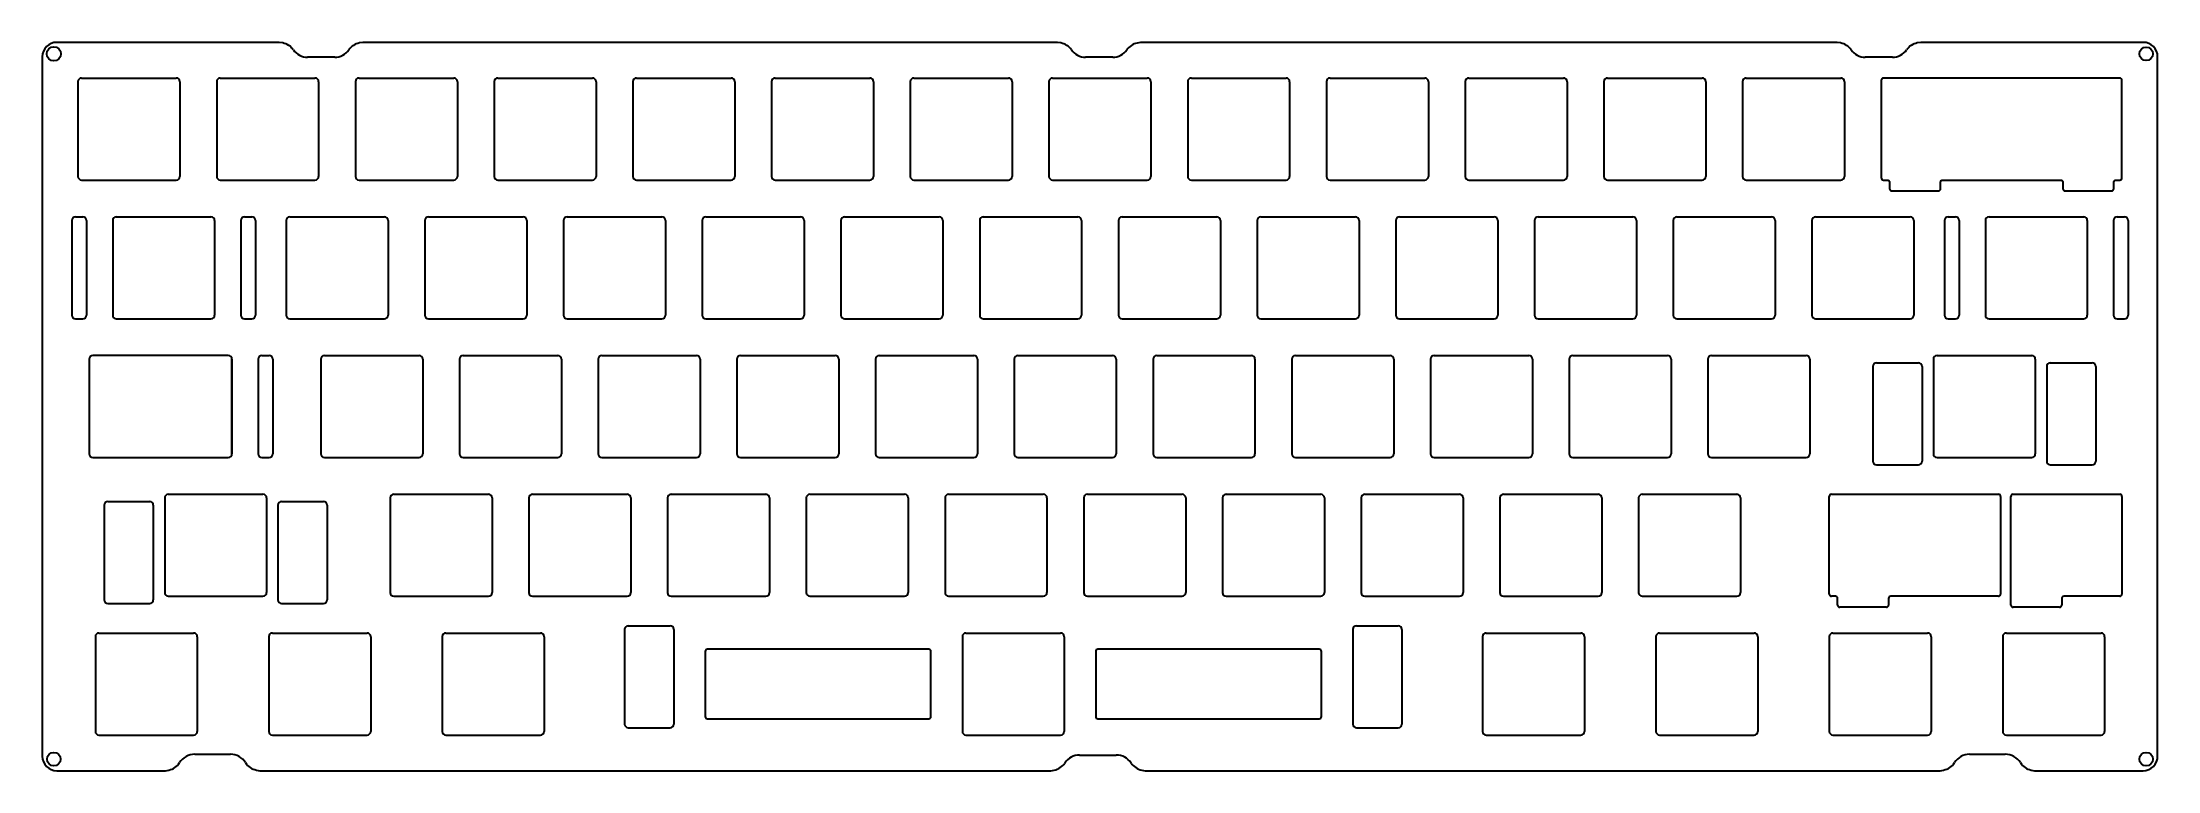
# Model space of a CAD drawing. Header units: millimetres. Extents: x -88 to 202, y -32 to 68.
import ezdxf

# ---------------------------------------------------------------- set-up
doc = ezdxf.new("R2010")
doc.units = ezdxf.units.MM
doc.header["$MEASUREMENT"] = 0

msp = doc.modelspace()

# ---------------------------------------------------------------- linework, layer by layer
for p, q in [((-55.54, 67.54), (-86.09, 67.54)), ((-55.07, 67.46), (-55.54, 67.54)), ((-44.06, 67.54), (-44.54, 67.46)), ((51.31, 67.54), (-44.06, 67.54)), ((51.79, 67.46), (51.31, 67.54)), ((62.74, 67.54), (62.27, 67.45)), ((158.39, 67.54), (62.74, 67.54)), ((158.87, 67.46), (158.39, 67.54)), ((169.87, 67.54), (169.39, 67.46)), ((200.41, 67.54), (169.87, 67.54)), ((-88.09, 65.54), (-88.09, -30.46)), ((-47.93, 65.49), (-51.67, 65.49)), ((58.92, 65.49), (55.18, 65.49)), ((166, 65.49), (162.26, 65.49)), ((202.41, -30.46), (202.41, 65.54)), ((-83.19, 62.14), (-83.19, 49.14)), ((-82.69, 62.64), (-69.69, 62.64)), ((-69.19, 62.14), (-69.19, 49.14)), ((-64.14, 62.14), (-64.14, 49.14)), ((-63.64, 62.64), (-50.64, 62.64)), ((-50.14, 62.14), (-50.14, 49.14)), ((-45.09, 62.14), (-45.09, 49.14)), ((-44.59, 62.64), (-31.59, 62.64)), ((-31.09, 62.14), (-31.09, 49.14)), ((-26.04, 62.14), (-26.04, 49.14)), ((-25.54, 62.64), (-12.54, 62.64)), ((-12.04, 62.14), (-12.04, 49.14)), ((-6.99, 62.14), (-6.99, 49.14)), ((-6.49, 62.64), (6.51, 62.64)), ((7.01, 62.14), (7.01, 49.14)), ((12.06, 62.14), (12.06, 49.14)), ((12.56, 62.64), (25.56, 62.64)), ((26.06, 62.14), (26.06, 49.14)), ((31.11, 62.14), (31.11, 49.14)), ((31.61, 62.64), (44.61, 62.64)), ((45.11, 62.14), (45.11, 49.14)), ((50.16, 62.14), (50.16, 49.14)), ((50.66, 62.64), (63.66, 62.64)), ((64.16, 62.14), (64.16, 49.14)), ((69.21, 62.14), (69.21, 49.14)), ((69.71, 62.64), (82.71, 62.64)), ((83.21, 62.14), (83.21, 49.14)), ((88.26, 62.14), (88.26, 49.14)), ((88.76, 62.64), (101.76, 62.64)), ((102.26, 62.14), (102.26, 49.14)), ((107.31, 62.14), (107.31, 49.14)), ((107.81, 62.64), (120.81, 62.64)), ((121.31, 62.14), (121.31, 49.14)), ((126.36, 62.14), (126.36, 49.14)), ((126.86, 62.64), (139.86, 62.64)), ((140.36, 62.14), (140.36, 49.14)), ((145.41, 62.14), (145.41, 49.14)), ((145.91, 62.64), (158.91, 62.64)), ((159.41, 62.14), (159.41, 49.14)), ((-82.69, 48.64), (-69.69, 48.64)), ((-63.64, 48.64), (-50.64, 48.64)), ((-44.59, 48.64), (-31.59, 48.64)), ((-25.54, 48.64), (-12.54, 48.64)), ((-6.49, 48.64), (6.51, 48.64)), ((12.56, 48.64), (25.56, 48.64)), ((31.61, 48.64), (44.61, 48.64)), ((50.66, 48.64), (63.66, 48.64)), ((69.71, 48.64), (82.71, 48.64)), ((88.76, 48.64), (101.76, 48.64)), ((107.81, 48.64), (120.81, 48.64)), ((126.86, 48.64), (139.86, 48.64)), ((145.91, 48.64), (158.91, 48.64)), ((-83.52, 43.59), (-82.52, 43.59)), ((-77.92, 43.59), (-64.92, 43.59)), ((-60.32, 43.59), (-59.32, 43.59)), ((-54.11, 43.59), (-41.11, 43.59)), ((-35.06, 43.59), (-22.06, 43.59)), ((-16.01, 43.59), (-3.01, 43.59)), ((3.04, 43.59), (16.04, 43.59)), ((22.09, 43.59), (35.09, 43.59)), ((41.14, 43.59), (54.14, 43.59)), ((60.19, 43.59), (73.19, 43.59)), ((79.24, 43.59), (92.24, 43.59)), ((98.29, 43.59), (111.29, 43.59)), ((117.34, 43.59), (130.34, 43.59)), ((136.39, 43.59), (149.39, 43.59)), ((155.44, 43.59), (168.44, 43.59)), ((173.65, 43.59), (174.65, 43.59)), ((179.25, 43.59), (192.25, 43.59)), ((196.85, 43.59), (197.85, 43.59)), ((-84.02, 43.09), (-84.02, 30.09)), ((-82.02, 43.09), (-82.02, 30.09)), ((-78.42, 43.09), (-78.42, 30.09)), ((-64.42, 43.09), (-64.42, 30.09)), ((-60.82, 43.09), (-60.82, 30.09)), ((-58.82, 43.09), (-58.82, 30.09)), ((-54.61, 43.09), (-54.61, 30.09)), ((-40.61, 43.09), (-40.61, 30.09)), ((-35.56, 43.09), (-35.56, 30.09)), ((-21.56, 43.09), (-21.56, 30.09)), ((-16.51, 43.09), (-16.51, 30.09)), ((-2.51, 43.09), (-2.51, 30.09)), ((2.54, 43.09), (2.54, 30.09)), ((16.54, 43.09), (16.54, 30.09)), ((21.59, 43.09), (21.59, 30.09)), ((35.59, 43.09), (35.59, 30.09)), ((40.64, 43.09), (40.64, 30.09)), ((54.64, 43.09), (54.64, 30.09)), ((59.69, 43.09), (59.69, 30.09)), ((73.69, 43.09), (73.69, 30.09)), ((78.74, 43.09), (78.74, 30.09)), ((92.74, 43.09), (92.74, 30.09)), ((97.79, 43.09), (97.79, 30.09)), ((111.79, 43.09), (111.79, 30.09)), ((116.84, 43.09), (116.84, 30.09)), ((130.84, 43.09), (130.84, 30.09)), ((135.89, 43.09), (135.89, 30.09)), ((149.89, 43.09), (149.89, 30.09)), ((154.94, 43.09), (154.94, 30.09)), ((168.94, 43.09), (168.94, 30.09)), ((173.15, 43.09), (173.15, 30.09)), ((175.15, 43.09), (175.15, 30.09)), ((178.75, 43.09), (178.75, 30.09)), ((192.75, 43.09), (192.75, 30.09)), ((196.35, 43.09), (196.35, 30.09)), ((198.35, 43.09), (198.35, 30.09)), ((-83.52, 29.59), (-82.52, 29.59)), ((-77.92, 29.59), (-64.92, 29.59)), ((-60.32, 29.59), (-59.32, 29.59)), ((-54.11, 29.59), (-41.11, 29.59)), ((-35.06, 29.59), (-22.06, 29.59)), ((-16.01, 29.59), (-3.01, 29.59)), ((3.04, 29.59), (16.04, 29.59)), ((22.09, 29.59), (35.09, 29.59)), ((41.14, 29.59), (54.14, 29.59)), ((60.19, 29.59), (73.19, 29.59)), ((79.24, 29.59), (92.24, 29.59)), ((98.29, 29.59), (111.29, 29.59)), ((117.34, 29.59), (130.34, 29.59)), ((136.39, 29.59), (149.39, 29.59)), ((155.44, 29.59), (168.44, 29.59)), ((173.65, 29.59), (174.65, 29.59)), ((179.25, 29.59), (192.25, 29.59)), ((196.85, 29.59), (197.85, 29.59)), ((-81.64, 24.04), (-81.64, 11.04)), ((-62.54, 24.54), (-81.14, 24.54)), ((-62.04, 24.04), (-62.04, 11.04)), ((-62.04, 11.04), (-62.04, 24.04)), ((-58.44, 24.04), (-58.44, 11.04)), ((-57.94, 24.54), (-56.94, 24.54)), ((-56.44, 24.04), (-56.44, 11.04)), ((-49.85, 24.04), (-49.85, 11.04)), ((-49.35, 24.54), (-36.35, 24.54)), ((-35.85, 24.04), (-35.85, 11.04)), ((-30.8, 24.04), (-30.8, 11.04)), ((-30.3, 24.54), (-17.3, 24.54)), ((-16.8, 24.04), (-16.8, 11.04)), ((-11.75, 24.04), (-11.75, 11.04)), ((-11.25, 24.54), (1.75, 24.54)), ((2.25, 24.04), (2.25, 11.04)), ((7.3, 24.04), (7.3, 11.04)), ((7.8, 24.54), (20.8, 24.54)), ((21.3, 24.04), (21.3, 11.04)), ((26.35, 24.04), (26.35, 11.04)), ((26.85, 24.54), (39.85, 24.54)), ((40.35, 24.04), (40.35, 11.04)), ((45.4, 24.04), (45.4, 11.04)), ((45.9, 24.54), (58.9, 24.54)), ((59.4, 24.04), (59.4, 11.04)), ((64.45, 24.04), (64.45, 11.04)), ((64.95, 24.54), (77.95, 24.54)), ((78.45, 24.04), (78.45, 11.04)), ((83.5, 24.04), (83.5, 11.04)), ((84, 24.54), (97, 24.54)), ((97.5, 24.04), (97.5, 11.04)), ((102.55, 24.04), (102.55, 11.04)), ((103.05, 24.54), (116.05, 24.54)), ((116.55, 24.04), (116.55, 11.04)), ((121.6, 24.04), (121.6, 11.04)), ((122.1, 24.54), (135.1, 24.54)), ((135.6, 24.04), (135.6, 11.04)), ((140.65, 24.04), (140.65, 11.04)), ((141.15, 24.54), (154.15, 24.54)), ((154.65, 24.04), (154.65, 11.04)), ((163.8, 23.54), (169.55, 23.54)), ((171.61, 24.04), (171.61, 11.04)), ((172.11, 24.54), (185.11, 24.54)), ((185.61, 24.04), (185.61, 11.04)), ((187.67, 23.54), (193.42, 23.54)), ((163.3, 23.04), (163.3, 10.04)), ((170.05, 23.04), (170.05, 10.04)), ((187.17, 23.04), (187.17, 10.04)), ((193.92, 23.04), (193.92, 10.04)), ((-81.14, 10.54), (-62.54, 10.54)), ((-57.94, 10.54), (-56.94, 10.54)), ((-49.35, 10.54), (-36.35, 10.54)), ((-30.3, 10.54), (-17.3, 10.54)), ((-11.25, 10.54), (1.75, 10.54)), ((7.8, 10.54), (20.8, 10.54)), ((26.85, 10.54), (39.85, 10.54)), ((45.9, 10.54), (58.9, 10.54)), ((64.95, 10.54), (77.95, 10.54)), ((84, 10.54), (97, 10.54)), ((103.05, 10.54), (116.05, 10.54)), ((122.1, 10.54), (135.1, 10.54)), ((141.15, 10.54), (154.15, 10.54)), ((163.8, 9.54), (169.55, 9.54)), ((172.11, 10.54), (185.11, 10.54)), ((187.67, 9.54), (193.42, 9.54)), ((-79.59, 3.99), (-79.59, -9.01)), ((-79.09, 4.49), (-73.34, 4.49)), ((-72.84, 3.99), (-72.84, -9.01)), ((-71.28, 4.99), (-71.28, -8.01)), ((-70.78, 5.49), (-57.78, 5.49)), ((-57.28, 4.99), (-57.28, -8.01)), ((-55.72, 3.99), (-55.72, -9.01)), ((-55.22, 4.49), (-49.47, 4.49)), ((-48.97, 3.99), (-48.97, -9.01)), ((-40.32, 4.99), (-40.32, -8.01)), ((-39.82, 5.49), (-26.82, 5.49)), ((-26.32, 4.99), (-26.32, -8.01)), ((-21.27, 4.99), (-21.27, -8.01)), ((-20.77, 5.49), (-7.77, 5.49)), ((-7.27, 4.99), (-7.27, -8.01)), ((-2.22, 4.99), (-2.22, -8.01)), ((-1.72, 5.49), (11.28, 5.49)), ((11.78, 4.99), (11.78, -8.01)), ((16.83, 4.99), (16.83, -8.01)), ((17.33, 5.49), (30.33, 5.49)), ((30.83, 4.99), (30.83, -8.01)), ((35.88, 4.99), (35.88, -8.01)), ((36.38, 5.49), (49.38, 5.49)), ((49.88, 4.99), (49.88, -8.01)), ((54.93, 4.99), (54.93, -8.01)), ((55.43, 5.49), (68.43, 5.49)), ((68.93, 4.99), (68.93, -8.01)), ((73.98, 4.99), (73.98, -8.01)), ((74.48, 5.49), (87.48, 5.49)), ((87.98, 4.99), (87.98, -8.01)), ((93.03, 4.99), (93.03, -8.01)), ((93.53, 5.49), (106.53, 5.49)), ((107.03, 4.99), (107.03, -8.01)), ((112.08, 4.99), (112.08, -8.01)), ((112.58, 5.49), (125.58, 5.49)), ((126.08, 4.99), (126.08, -8.01)), ((131.13, 4.99), (131.13, -8.01)), ((131.63, 5.49), (144.63, 5.49)), ((145.13, 4.99), (145.13, -8.01)), ((157.32, -8.21), (157.32, 5.19)), ((157.62, 5.49), (165.45, 5.49)), ((165.45, 5.49), (180.55, 5.49)), ((180.85, 5.19), (180.85, -8.21)), ((182.25, -9.71), (182.25, 5.19)), ((182.55, 5.49), (197.21, 5.49)), ((197.51, 5.19), (197.51, -8.21)), ((-70.78, -8.51), (-57.78, -8.51)), ((-39.82, -8.51), (-26.82, -8.51)), ((-20.77, -8.51), (-7.77, -8.51)), ((-1.72, -8.51), (11.28, -8.51)), ((17.33, -8.51), (30.33, -8.51)), ((36.38, -8.51), (49.38, -8.51)), ((55.43, -8.51), (68.43, -8.51)), ((74.48, -8.51), (87.48, -8.51)), ((93.53, -8.51), (106.53, -8.51)), ((112.58, -8.51), (125.58, -8.51)), ((131.63, -8.51), (144.63, -8.51)), ((158.15, -8.51), (157.62, -8.51)), ((180.55, -8.51), (165.75, -8.51)), ((197.21, -8.51), (189.55, -8.51)), ((-79.09, -9.51), (-73.34, -9.51)), ((-55.22, -9.51), (-49.47, -9.51)), ((158.45, -9.71), (158.45, -8.81)), ((165.15, -10.01), (158.75, -10.01)), ((165.45, -8.81), (165.45, -9.71)), ((188.95, -10.01), (182.55, -10.01)), ((189.25, -8.81), (189.25, -9.71)), ((-80.8, -14.06), (-80.8, -27.06)), ((-80.3, -13.56), (-67.3, -13.56)), ((-66.8, -14.06), (-66.8, -27.06)), ((-56.99, -14.06), (-56.99, -27.06)), ((-56.49, -13.56), (-43.49, -13.56)), ((-42.99, -14.06), (-42.99, -27.06)), ((-33.18, -14.06), (-33.18, -27.06)), ((-32.68, -13.56), (-19.68, -13.56)), ((-19.18, -14.06), (-19.18, -27.06)), ((-8.12, -13.06), (-8.12, -26.06)), ((-7.62, -12.56), (-1.87, -12.56)), ((-1.37, -13.06), (-1.37, -26.06)), ((38.26, -14.06), (38.26, -27.06)), ((38.76, -13.56), (51.76, -13.56)), ((52.26, -14.06), (52.26, -27.06)), ((91.88, -13.06), (91.88, -26.06)), ((92.38, -12.56), (98.13, -12.56)), ((98.63, -13.06), (98.63, -26.06)), ((109.7, -14.06), (109.7, -27.06)), ((110.2, -13.56), (123.2, -13.56)), ((123.7, -14.06), (123.7, -27.06)), ((133.51, -14.06), (133.51, -27.06)), ((134.01, -13.56), (147.01, -13.56)), ((147.51, -14.06), (147.51, -27.06)), ((157.32, -14.06), (157.32, -27.06)), ((157.82, -13.56), (170.82, -13.56)), ((171.32, -14.06), (171.32, -27.06)), ((181.13, -14.06), (181.13, -27.06)), ((181.63, -13.56), (194.63, -13.56)), ((195.13, -14.06), (195.13, -27.06)), ((-80.3, -27.56), (-67.3, -27.56)), ((-56.49, -27.56), (-43.49, -27.56)), ((-32.68, -27.56), (-19.68, -27.56)), ((-7.62, -26.56), (-1.87, -26.56)), ((38.76, -27.56), (51.76, -27.56)), ((92.38, -26.56), (98.13, -26.56)), ((110.2, -27.56), (123.2, -27.56)), ((134.01, -27.56), (147.01, -27.56)), ((157.82, -27.56), (170.82, -27.56)), ((181.63, -27.56), (194.63, -27.56)), ((-67.15, -30.21), (-62.25, -30.21)), ((54.37, -30.31), (59.4, -30.31)), ((176.58, -30.21), (181.48, -30.21)), ((-86.09, -32.46), (-71.19, -32.46)), ((-71.19, -32.46), (-70.72, -32.37)), ((-58.68, -32.37), (-58.21, -32.46)), ((-58.21, -32.46), (50.39, -32.46)), ((50.39, -32.46), (50.86, -32.37)), ((62.9, -32.37), (63.37, -32.46)), ((63.37, -32.46), (172.54, -32.46)), ((172.54, -32.46), (173.01, -32.37)), ((185.05, -32.37), (185.52, -32.46)), ((185.52, -32.46), (200.41, -32.46))]:
    msp.add_line(p, q)
for points in [[(197.21, 62.64), (164.76, 62.64, 0.414214), (164.46, 62.34), (164.46, 48.94, 0.414214), (164.76, 48.64), (165.29, 48.64, -0.414214), (165.59, 48.34), (165.59, 47.44, 0.414214), (165.89, 47.14), (172.29, 47.14, 0.414214), (172.59, 47.44), (172.59, 48.34, -0.414214), (172.89, 48.64), (189.09, 48.64, -0.414214), (189.39, 48.34), (189.39, 47.44, 0.414214), (189.69, 47.14), (196.09, 47.14, 0.414214), (196.39, 47.44), (196.39, 48.34, -0.414214), (196.69, 48.64), (197.21, 48.64, 0.414214), (197.51, 48.94), (197.51, 62.34, 0.414214)], [(3.25, -25.32), (33.65, -25.32, 0.414214), (33.95, -25.02), (33.95, -16.09, 0.414214), (33.65, -15.79), (3.25, -15.79, 0.414214), (2.95, -16.09), (2.95, -25.02, 0.414214)], [(87.57, -25.02), (87.57, -16.09, 0.414214), (87.27, -15.79), (56.87, -15.79, 0.414214), (56.57, -16.09), (56.57, -25.02, 0.414214), (56.87, -25.32), (87.27, -25.32, 0.414214)]]:
    msp.add_lwpolyline(points, format="xyb", close=True)
for centre, radius in [((-86.5, 65.96), 0.98), ((200.83, 65.96), 0.93), ((-86.5, -30.87), 0.93), ((200.83, -30.87), 0.93)]:
    msp.add_circle(centre, radius)
for centre, radius, start, end in [((-86.09, 65.54), 2, 90, 180), ((-55.47, 65.24), 2.25, 34.4174, 79.7369), ((-44.14, 65.24), 2.25, 100.2631, 145.5826), ((51.39, 65.24), 2.25, 34.4174, 79.7369), ((62.72, 65.24), 2.25, 101.418, 145.5826), ((158.47, 65.24), 2.25, 34.4174, 79.7369), ((169.8, 65.24), 2.25, 100.2631, 145.5826), ((200.41, 65.54), 2, 0, 90), ((-51.67, 67.84), 2.35, 214.4174, 270), ((-47.93, 67.84), 2.35, 270, 325.5826), ((55.18, 67.84), 2.35, 214.4174, 270), ((58.92, 67.84), 2.35, 270, 325.5826), ((162.26, 67.84), 2.35, 214.4174, 270), ((166, 67.84), 2.35, 270, 325.5826), ((-82.69, 62.14), 0.5, 90, 180), ((-69.69, 62.14), 0.5, 0, 90), ((-63.64, 62.14), 0.5, 90, 180), ((-50.64, 62.14), 0.5, 0, 90), ((-44.59, 62.14), 0.5, 90, 180), ((-31.59, 62.14), 0.5, 0, 90), ((-25.54, 62.14), 0.5, 90, 180), ((-12.54, 62.14), 0.5, 0, 90), ((-6.49, 62.14), 0.5, 90, 180), ((6.51, 62.14), 0.5, 0, 90), ((12.56, 62.14), 0.5, 90, 180), ((25.56, 62.14), 0.5, 0, 90), ((31.61, 62.14), 0.5, 90, 180), ((44.61, 62.14), 0.5, 0, 90), ((50.66, 62.14), 0.5, 90, 180), ((63.66, 62.14), 0.5, 0, 90), ((69.71, 62.14), 0.5, 90, 180), ((82.71, 62.14), 0.5, 0, 90), ((88.76, 62.14), 0.5, 90, 180), ((101.76, 62.14), 0.5, 0, 90), ((107.81, 62.14), 0.5, 90, 180), ((120.81, 62.14), 0.5, 0, 90), ((126.86, 62.14), 0.5, 90, 180), ((139.86, 62.14), 0.5, 0, 90), ((145.91, 62.14), 0.5, 90, 180), ((158.91, 62.14), 0.5, 0, 90), ((-82.69, 49.14), 0.5, 180, 270), ((-69.69, 49.14), 0.5, 270, 0), ((-63.64, 49.14), 0.5, 180, 270), ((-50.64, 49.14), 0.5, 270, 0), ((-44.59, 49.14), 0.5, 180, 270), ((-31.59, 49.14), 0.5, 270, 0), ((-25.54, 49.14), 0.5, 180, 270), ((-12.54, 49.14), 0.5, 270, 0), ((-6.49, 49.14), 0.5, 180, 270), ((6.51, 49.14), 0.5, 270, 0), ((12.56, 49.14), 0.5, 180, 270), ((25.56, 49.14), 0.5, 270, 0), ((31.61, 49.14), 0.5, 180, 270), ((44.61, 49.14), 0.5, 270, 0), ((50.66, 49.14), 0.5, 180, 270), ((63.66, 49.14), 0.5, 270, 0), ((69.71, 49.14), 0.5, 180, 270), ((82.71, 49.14), 0.5, 270, 0), ((88.76, 49.14), 0.5, 180, 270), ((101.76, 49.14), 0.5, 270, 0), ((107.81, 49.14), 0.5, 180, 270), ((120.81, 49.14), 0.5, 270, 0), ((126.86, 49.14), 0.5, 180, 270), ((139.86, 49.14), 0.5, 270, 0), ((145.91, 49.14), 0.5, 180, 270), ((158.91, 49.14), 0.5, 270, 0), ((-83.52, 43.09), 0.5, 90, 180), ((-82.52, 43.09), 0.5, 0, 90), ((-77.92, 43.09), 0.5, 90, 180), ((-64.92, 43.09), 0.5, 0, 90), ((-60.32, 43.09), 0.5, 90, 180), ((-59.32, 43.09), 0.5, 0, 90), ((-54.11, 43.09), 0.5, 90, 180), ((-41.11, 43.09), 0.5, 0, 90), ((-35.06, 43.09), 0.5, 90, 180), ((-22.06, 43.09), 0.5, 0, 90), ((-16.01, 43.09), 0.5, 90, 180), ((-3.01, 43.09), 0.5, 0, 90), ((3.04, 43.09), 0.5, 90, 180), ((16.04, 43.09), 0.5, 0, 90), ((22.09, 43.09), 0.5, 90, 180), ((35.09, 43.09), 0.5, 0, 90), ((41.14, 43.09), 0.5, 90, 180), ((54.14, 43.09), 0.5, 0, 90), ((60.19, 43.09), 0.5, 90, 180), ((73.19, 43.09), 0.5, 0, 90), ((79.24, 43.09), 0.5, 90, 180), ((92.24, 43.09), 0.5, 0, 90), ((98.29, 43.09), 0.5, 90, 180), ((111.29, 43.09), 0.5, 0, 90), ((117.34, 43.09), 0.5, 90, 180), ((130.34, 43.09), 0.5, 0, 90), ((136.39, 43.09), 0.5, 90, 180), ((149.39, 43.09), 0.5, 0, 90), ((155.44, 43.09), 0.5, 90, 180), ((168.44, 43.09), 0.5, 0, 90), ((173.65, 43.09), 0.5, 90, 180), ((174.65, 43.09), 0.5, 0, 90), ((179.25, 43.09), 0.5, 90, 180), ((192.25, 43.09), 0.5, 0, 90), ((196.85, 43.09), 0.5, 90, 180), ((197.85, 43.09), 0.5, 0, 90), ((-83.52, 30.09), 0.5, 180, 270), ((-82.52, 30.09), 0.5, 270, 0), ((-77.92, 30.09), 0.5, 180, 270), ((-64.92, 30.09), 0.5, 270, 0), ((-60.32, 30.09), 0.5, 180, 270), ((-59.32, 30.09), 0.5, 270, 0), ((-54.11, 30.09), 0.5, 180, 270), ((-41.11, 30.09), 0.5, 270, 0), ((-35.06, 30.09), 0.5, 180, 270), ((-22.06, 30.09), 0.5, 270, 0), ((-16.01, 30.09), 0.5, 180, 270), ((-3.01, 30.09), 0.5, 270, 0), ((3.04, 30.09), 0.5, 180, 270), ((16.04, 30.09), 0.5, 270, 0), ((22.09, 30.09), 0.5, 180, 270), ((35.09, 30.09), 0.5, 270, 0), ((41.14, 30.09), 0.5, 180, 270), ((54.14, 30.09), 0.5, 270, 0), ((60.19, 30.09), 0.5, 180, 270), ((73.19, 30.09), 0.5, 270, 0), ((79.24, 30.09), 0.5, 180, 270), ((92.24, 30.09), 0.5, 270, 0), ((98.29, 30.09), 0.5, 180, 270), ((111.29, 30.09), 0.5, 270, 0), ((117.34, 30.09), 0.5, 180, 270), ((130.34, 30.09), 0.5, 270, 0), ((136.39, 30.09), 0.5, 180, 270), ((149.39, 30.09), 0.5, 270, 0), ((155.44, 30.09), 0.5, 180, 270), ((168.44, 30.09), 0.5, 270, 0), ((173.65, 30.09), 0.5, 180, 270), ((174.65, 30.09), 0.5, 270, 0), ((179.25, 30.09), 0.5, 180, 270), ((192.25, 30.09), 0.5, 270, 0), ((196.85, 30.09), 0.5, 180, 270), ((197.85, 30.09), 0.5, 270, 0), ((-81.14, 24.04), 0.5, 90, 180), ((-62.54, 24.04), 0.5, 0, 90), ((-57.94, 24.04), 0.5, 90, 180), ((-56.94, 24.04), 0.5, 0, 90), ((-49.35, 24.04), 0.5, 90, 180), ((-36.35, 24.04), 0.5, 0, 90), ((-30.3, 24.04), 0.5, 90, 180), ((-17.3, 24.04), 0.5, 0, 90), ((-11.25, 24.04), 0.5, 90, 180), ((1.75, 24.04), 0.5, 0, 90), ((7.8, 24.04), 0.5, 90, 180), ((20.8, 24.04), 0.5, 0, 90), ((26.85, 24.04), 0.5, 90, 180), ((39.85, 24.04), 0.5, 0, 90), ((45.9, 24.04), 0.5, 90, 180), ((58.9, 24.04), 0.5, 0, 90), ((64.95, 24.04), 0.5, 90, 180), ((77.95, 24.04), 0.5, 0, 90), ((84, 24.04), 0.5, 90, 180), ((97, 24.04), 0.5, 0, 90), ((103.05, 24.04), 0.5, 90, 180), ((116.05, 24.04), 0.5, 0, 90), ((122.1, 24.04), 0.5, 90, 180), ((135.1, 24.04), 0.5, 0, 90), ((141.15, 24.04), 0.5, 90, 180), ((154.15, 24.04), 0.5, 0, 90), ((163.8, 23.04), 0.5, 90, 180), ((169.55, 23.04), 0.5, 0, 90), ((172.11, 24.04), 0.5, 90, 180), ((185.11, 24.04), 0.5, 0, 90), ((187.67, 23.04), 0.5, 90, 180), ((193.42, 23.04), 0.5, 0, 90), ((-81.14, 11.04), 0.5, 180, 270), ((-62.54, 11.04), 0.5, 270, 0), ((-57.94, 11.04), 0.5, 180, 270), ((-56.94, 11.04), 0.5, 270, 0), ((-49.35, 11.04), 0.5, 180, 270), ((-36.35, 11.04), 0.5, 270, 0), ((-30.3, 11.04), 0.5, 180, 270), ((-17.3, 11.04), 0.5, 270, 0), ((-11.25, 11.04), 0.5, 180, 270), ((1.75, 11.04), 0.5, 270, 0), ((7.8, 11.04), 0.5, 180, 270), ((20.8, 11.04), 0.5, 270, 0), ((26.85, 11.04), 0.5, 180, 270), ((39.85, 11.04), 0.5, 270, 0), ((45.9, 11.04), 0.5, 180, 270), ((58.9, 11.04), 0.5, 270, 0), ((64.95, 11.04), 0.5, 180, 270), ((77.95, 11.04), 0.5, 270, 0), ((84, 11.04), 0.5, 180, 270), ((97, 11.04), 0.5, 270, 0), ((103.05, 11.04), 0.5, 180, 270), ((116.05, 11.04), 0.5, 270, 0), ((122.1, 11.04), 0.5, 180, 270), ((135.1, 11.04), 0.5, 270, 0), ((141.15, 11.04), 0.5, 180, 270), ((154.15, 11.04), 0.5, 270, 0), ((163.8, 10.04), 0.5, 180, 270), ((169.55, 10.04), 0.5, 270, 0), ((172.11, 11.04), 0.5, 180, 270), ((185.11, 11.04), 0.5, 270, 0), ((187.67, 10.04), 0.5, 180, 270), ((193.42, 10.04), 0.5, 270, 0), ((-79.09, 3.99), 0.5, 90, 180), ((-73.34, 3.99), 0.5, 0, 90), ((-70.78, 4.99), 0.5, 90, 180), ((-57.78, 4.99), 0.5, 0, 90), ((-55.22, 3.99), 0.5, 90, 180), ((-49.47, 3.99), 0.5, 0, 90), ((-39.82, 4.99), 0.5, 90, 180), ((-26.82, 4.99), 0.5, 0, 90), ((-20.77, 4.99), 0.5, 90, 180), ((-7.77, 4.99), 0.5, 0, 90), ((-1.72, 4.99), 0.5, 90, 180), ((11.28, 4.99), 0.5, 0, 90), ((17.33, 4.99), 0.5, 90, 180), ((30.33, 4.99), 0.5, 0, 90), ((36.38, 4.99), 0.5, 90, 180), ((49.38, 4.99), 0.5, 0, 90), ((55.43, 4.99), 0.5, 90, 180), ((68.43, 4.99), 0.5, 0, 90), ((74.48, 4.99), 0.5, 90, 180), ((87.48, 4.99), 0.5, 0, 90), ((93.53, 4.99), 0.5, 90, 180), ((106.53, 4.99), 0.5, 0, 90), ((112.58, 4.99), 0.5, 90, 180), ((125.58, 4.99), 0.5, 0, 90), ((131.63, 4.99), 0.5, 90, 180), ((144.63, 4.99), 0.5, 0, 90), ((157.62, 5.19), 0.3, 90, 180), ((180.55, 5.19, 0), 0.3, 0, 89.8872), ((182.55, 5.19), 0.3, 90.0011, 180), ((197.21, 5.19), 0.3, 0, 90), ((-70.78, -8.01), 0.5, 180, 270), ((-57.78, -8.01), 0.5, 270, 0), ((-39.82, -8.01), 0.5, 180, 270), ((-26.82, -8.01), 0.5, 270, 0), ((-20.77, -8.01), 0.5, 180, 270), ((-7.77, -8.01), 0.5, 270, 0), ((-1.72, -8.01), 0.5, 180, 270), ((11.28, -8.01), 0.5, 270, 0), ((17.33, -8.01), 0.5, 180, 270), ((30.33, -8.01), 0.5, 270, 0), ((36.38, -8.01), 0.5, 180, 270), ((49.38, -8.01), 0.5, 270, 0), ((55.43, -8.01), 0.5, 180, 270), ((68.43, -8.01), 0.5, 270, 0), ((74.48, -8.01), 0.5, 180, 270), ((87.48, -8.01), 0.5, 270, 0), ((93.53, -8.01), 0.5, 180, 270), ((106.53, -8.01), 0.5, 270, 0), ((112.58, -8.01), 0.5, 180, 270), ((125.58, -8.01), 0.5, 270, 0), ((131.63, -8.01), 0.5, 180, 270), ((144.63, -8.01), 0.5, 270, 0), ((157.62, -8.21), 0.3, 180, 270), ((158.15, -8.81), 0.3, 0, 90), ((165.75, -8.81), 0.3, 89.8896, 180), ((180.55, -8.21), 0.3, -90.1104, 0), ((189.55, -8.81), 0.3, 90, 180), ((197.21, -8.21), 0.3, -90, 0), ((-79.09, -9.01), 0.5, 180, 270), ((-73.34, -9.01), 0.5, 270, 0), ((-55.22, -9.01), 0.5, 180, 270), ((-49.47, -9.01), 0.5, 270, 0), ((158.75, -9.71), 0.3, 180, 270), ((165.15, -9.71), 0.3, -90, 0), ((182.55, -9.71), 0.3, 180, 270), ((188.95, -9.71), 0.3, -90, 0), ((-80.3, -14.06), 0.5, 90, 180), ((-67.3, -14.06), 0.5, 0, 90), ((-56.49, -14.06), 0.5, 90, 180), ((-43.49, -14.06), 0.5, 0, 90), ((-32.68, -14.06), 0.5, 90, 180), ((-19.68, -14.06), 0.5, 0, 90), ((-7.62, -13.06), 0.5, 90, 180), ((-1.87, -13.06), 0.5, 0, 90), ((38.76, -14.06), 0.5, 90, 180), ((51.76, -14.06), 0.5, 0, 90), ((92.38, -13.06), 0.5, 90, 180), ((98.13, -13.06), 0.5, 0, 90), ((110.2, -14.06), 0.5, 90, 180), ((123.2, -14.06), 0.5, 0, 90), ((134.01, -14.06), 0.5, 90, 180), ((147.01, -14.06), 0.5, 0, 90), ((157.82, -14.06), 0.5, 90, 180), ((170.82, -14.06), 0.5, 0, 90), ((181.63, -14.06), 0.5, 90, 180), ((194.63, -14.06), 0.5, 0, 90), ((-7.62, -26.06), 0.5, 180, 270), ((-1.87, -26.06), 0.5, 270, 0), ((92.38, -26.06), 0.5, 180, 270), ((98.13, -26.06), 0.5, 270, 0), ((-80.3, -27.06), 0.5, 180, 270), ((-67.3, -27.06), 0.5, 270, 0), ((-56.49, -27.06), 0.5, 180, 270), ((-43.49, -27.06), 0.5, 270, 0), ((-32.68, -27.06), 0.5, 180, 270), ((-19.68, -27.06), 0.5, 270, 0), ((38.76, -27.06), 0.5, 180, 270), ((51.76, -27.06), 0.5, 270, 0), ((110.2, -27.06), 0.5, 180, 270), ((123.2, -27.06), 0.5, 270, 0), ((134.01, -27.06), 0.5, 180, 270), ((147.01, -27.06), 0.5, 270, 0), ((157.82, -27.06), 0.5, 180, 270), ((170.82, -27.06), 0.5, 270, 0), ((181.63, -27.06), 0.5, 180, 270), ((194.63, -27.06), 0.5, 270, 0), ((-71.13, -30.16), 2.25, 280.5705, 327.8651), ((-67.15, -32.66), 2.45, 90, 147.8651), ((-62.25, -32.66), 2.45, 32.1349, 90), ((-58.27, -30.16), 2.25, 212.1349, 259.4295), ((50.45, -30.16), 2.25, 280.5705, 326.4197), ((54.37, -32.76), 2.45, 90, 146.4197), ((59.4, -32.76), 2.45, 33.5803, 90), ((63.31, -30.16), 2.25, 213.5803, 259.4295), ((172.6, -30.16), 2.25, 280.5705, 327.8651), ((176.58, -32.66), 2.45, 90, 147.8651), ((181.48, -32.66), 2.45, 32.1349, 90), ((185.46, -30.16), 2.25, 212.1349, 259.4295)]:
    msp.add_arc(centre, radius, start, end)
for centre, start_param, end_param in [((-86.09, -30.46), 4.712389, 6.283185), ((200.41, -30.46), 6.283185, 7.853982)]:
    msp.add_ellipse(centre, major_axis=(0, -2), ratio=1, start_param=start_param, end_param=end_param)

doc.saveas('drawing.dxf')
